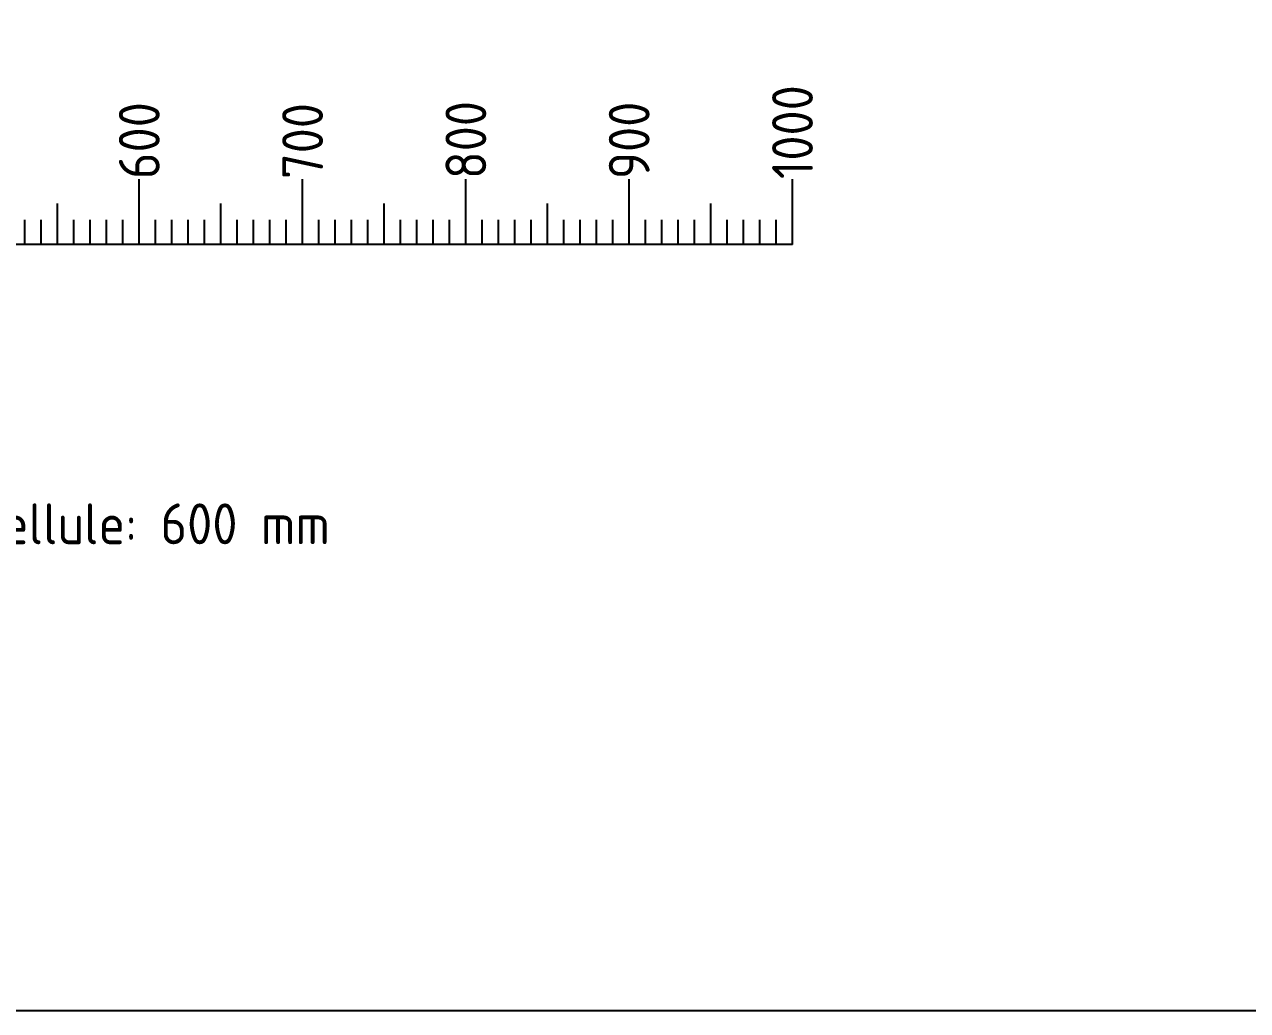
# Model space of a CAD drawing. Header units: millimetres. Extents: x 37984 to 70752, y 14140 to 37584.
# Drawn here: x 39531 to 40280, y 30140 to 30744 of the extents above; entities that cross this region are included whole.
import ezdxf
from ezdxf.enums import TextEntityAlignment as Align

# ---------------------------------------------------------------- set-up
doc = ezdxf.new("R2010")
doc.units = ezdxf.units.MM
doc.layers.add('! NO PLOT !', color=7, linetype='Continuous', true_color=0xff75dd, plot=False)
doc.layers.add('AUT_TEXT', color=7, linetype='Continuous')
doc.styles.add('PI0', font='isocpeur.ttf', dxfattribs={"width": 0.9})

# ---------------------------------------------------------------- blocks, each defined once
blk = doc.blocks.new('skala vodoravna 1000')
at = {"color": 7}
for p, q in [((47469.02, 36317.67), (47469.02, 36357.67)), ((47469.02, 36317.67), (47469.02, 36357.67)), ((47469.02, 36317.67), (47469.02, 36357.67)), ((47469.02, 36317.67), (47469.02, 36357.67)), ((47469.02, 36317.67), (47469.02, 36357.67)), ((47469.02, 36317.67), (47469.02, 36357.67)), ((47569.02, 36317.67), (47569.02, 36357.67)), ((47669.02, 36317.67), (47669.02, 36357.67)), ((47669.02, 36317.67), (47669.02, 36357.67)), ((47669.02, 36317.67), (47669.02, 36357.67)), ((47669.02, 36317.67), (47669.02, 36357.67)), ((47669.02, 36317.67), (47669.02, 36357.67)), ((47669.02, 36317.67), (47669.02, 36357.67)), ((47669.02, 36317.67), (47669.02, 36357.67)), ((47769.02, 36317.67), (47769.02, 36357.67)), ((47869.02, 36317.67), (47869.02, 36357.67)), ((47869.02, 36317.67), (47869.02, 36357.67)), ((47869.02, 36317.67), (47869.02, 36357.67)), ((47869.02, 36317.67), (47869.02, 36357.67)), ((47869.02, 36317.67), (47869.02, 36357.67)), ((47869.02, 36317.67), (47869.02, 36357.67)), ((47869.02, 36317.67), (47869.02, 36357.67)), ((47869.02, 36317.67), (47869.02, 36357.67)), ((47419.02, 36317.67), (47419.02, 36342.67)), ((47519.02, 36317.67), (47519.02, 36342.67)), ((47619.02, 36317.67), (47619.02, 36342.67)), ((47719.02, 36317.67), (47719.02, 36342.67)), ((47819.02, 36317.67), (47819.02, 36342.67)), ((47399.02, 36317.67), (47399.02, 36332.67)), ((47409.02, 36317.67), (47409.02, 36332.67)), ((47429.02, 36317.67), (47429.02, 36332.67)), ((47439.02, 36317.67), (47439.02, 36332.67)), ((47449.02, 36317.67), (47449.02, 36332.67)), ((47459.02, 36317.67), (47459.02, 36332.67)), ((47479.02, 36317.67), (47479.02, 36332.67)), ((47489.02, 36317.67), (47489.02, 36332.67)), ((47499.02, 36317.67), (47499.02, 36332.67)), ((47509.02, 36317.67), (47509.02, 36332.67)), ((47529.02, 36317.67), (47529.02, 36332.67)), ((47539.02, 36317.67), (47539.02, 36332.67)), ((47549.02, 36317.67), (47549.02, 36332.67)), ((47559.02, 36317.67), (47559.02, 36332.67)), ((47579.02, 36317.67), (47579.02, 36332.67)), ((47589.02, 36317.67), (47589.02, 36332.67)), ((47599.02, 36317.67), (47599.02, 36332.67)), ((47609.02, 36317.67), (47609.02, 36332.67)), ((47629.02, 36317.67), (47629.02, 36332.67)), ((47639.02, 36317.67), (47639.02, 36332.67)), ((47649.02, 36317.67), (47649.02, 36332.67)), ((47659.02, 36317.67), (47659.02, 36332.67)), ((47679.02, 36317.67), (47679.02, 36332.67)), ((47689.02, 36317.67), (47689.02, 36332.67)), ((47699.02, 36317.67), (47699.02, 36332.67)), ((47709.02, 36317.67), (47709.02, 36332.67)), ((47729.02, 36317.67), (47729.02, 36332.67)), ((47739.02, 36317.67), (47739.02, 36332.67)), ((47749.02, 36317.67), (47749.02, 36332.67)), ((47759.02, 36317.67), (47759.02, 36332.67)), ((47779.02, 36317.67), (47779.02, 36332.67)), ((47789.02, 36317.67), (47789.02, 36332.67)), ((47799.02, 36317.67), (47799.02, 36332.67)), ((47809.02, 36317.67), (47809.02, 36332.67)), ((47829.02, 36317.67), (47829.02, 36332.67)), ((47839.02, 36317.67), (47839.02, 36332.67)), ((47849.02, 36317.67), (47849.02, 36332.67)), ((47859.02, 36317.67), (47859.02, 36332.67)), ((47669.02, 36317.67), (46869.02, 36317.67)), ((47869.02, 36317.67), (47669.02, 36317.67))]:
    blk.add_line(p, q, dxfattribs=at)
at = {"color": 7, "style": 'PI0', "width": 0.9}
for s, p in [('1000', (47869.02, 36357.67)), ('600', (47469.02, 36357.67)), ('700', (47569.02, 36357.67)), ('800', (47669.02, 36357.67)), ('900', (47769.02, 36357.67))]:
    blk.add_text(s, height=25, rotation=90, dxfattribs=at).set_placement(p, align=Align.MIDDLE_LEFT)

msp = doc.modelspace()

# ---------------------------------------------------------------- linework, layer by layer
at = {"layer": '! NO PLOT !', "ltscale": 0.25}
msp.add_lwpolyline([(37984.324, 33339.576), (37984.324, 30139.576), (41051.871, 30139.576), (41051.871, 32124.741), (42576.324, 32124.741), (42576.324, 33339.576), (37984.324, 33339.576)], dxfattribs=at)

# ---------------------------------------------------------------- block references
msp.add_blockref('skala vodoravna 1000', (-7867.345, -5708.766))

# ---------------------------------------------------------------- texts
at = {"layer": 'AUT_TEXT', "style": 'PI0', "width": 0.9}
msp.add_text('Profondeur de cellule: 600 mm', height=25, dxfattribs=at).set_placement((39501.672, 30437.776), align=Align.MIDDLE)

doc.saveas('drawing.dxf')
